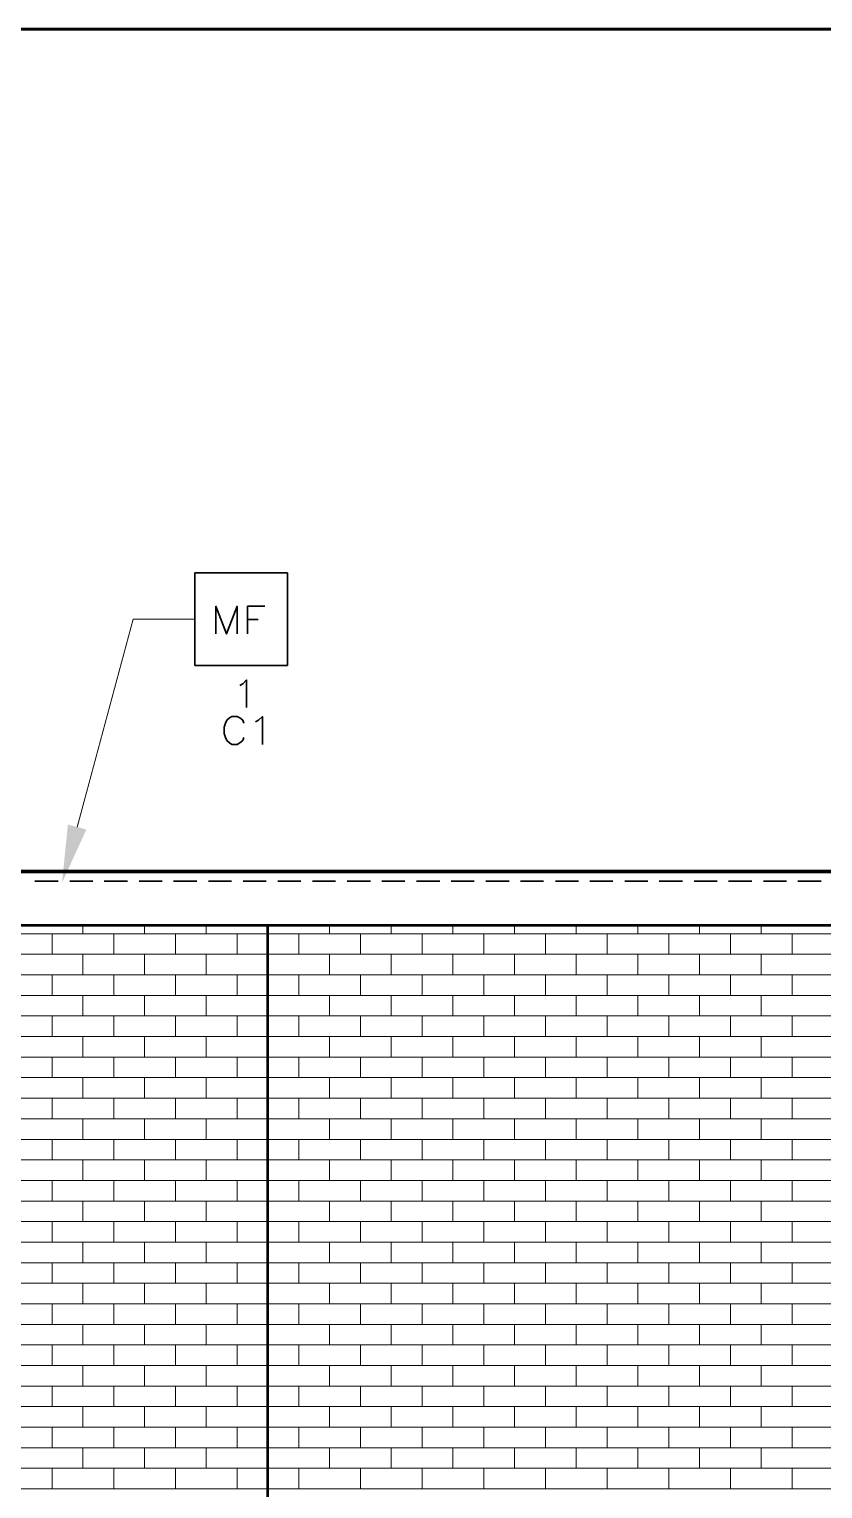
# Model space of a CAD drawing. Header units: inches. Extents: x 5 to 516, y -193 to 129.
# Drawn here: x 108.06 to 116.64, y -53.06 to -37.28 of the extents above; entities that cross this region are included whole.
import ezdxf

# ---------------------------------------------------------------- set-up
doc = ezdxf.new("R2010")
doc.units = ezdxf.units.IN
doc.header["$MEASUREMENT"] = 0
for name, color, linetype in [('Highlight', 210, 'Continuous'), ('PDF4_Geometry', 7, 'Continuous'), ('PDF4_Solid Fills', 7, 'Continuous')]:
    doc.layers.add(name, color=color, linetype=linetype)

msp = doc.modelspace()

# ---------------------------------------------------------------- linework, layer by layer
at = {"layer": 'Highlight'}
msp.add_line((72.5587536, -46.9696498), (133.673458, -46.9696498), dxfattribs=at)
at = {"layer": 'PDF4_Geometry', "lineweight": 60}
msp.add_lwpolyline([(147.8887598, -127.2829903), (147.8887598, -37.2829831), (12.888749, -37.2829831), (12.888749, -127.2829903)], dxfattribs=at)
at = {"layer": 'PDF4_Geometry', "lineweight": 35}
msp.add_lwpolyline([(109.8520915, -44.1596452), (109.8520915, -43.1596451), (110.8520916, -43.1596451), (110.8520916, -44.1596452)], close=True, dxfattribs=at)
for points in [[(110.0787558, -43.8196454), (110.0787558, -43.5196454), (110.1920891, -43.8196454), (110.3087558, -43.5196454), (110.3087558, -43.8196454)], [(110.4220887, -43.8196454), (110.4220887, -43.5196454), (110.6087554, -43.5196454)], [(110.4220887, -43.6629818), (110.5354221, -43.6629818)], [(110.3387554, -44.3763132), (110.3687554, -44.3596466), (110.4087554, -44.3163132), (110.4087554, -44.6163133)], [(110.3820904, -44.7829837), (110.368757, -44.7529837), (110.338757, -44.7263171), (110.308757, -44.7129837), (110.2520903, -44.7129837), (110.2254237, -44.7263171), (110.1954237, -44.7529837), (110.1820903, -44.7829837), (110.168757, -44.8263171), (110.168757, -44.8963171), (110.1820903, -44.9396504), (110.1954237, -44.9696504), (110.2254237, -44.9963171), (110.2520903, -45.0129838), (110.308757, -45.0129838), (110.338757, -44.9963171), (110.368757, -44.9696504), (110.3820904, -44.9396504)], [(110.5087553, -44.769651), (110.5387553, -44.7529843), (110.5820886, -44.7129843), (110.5820886, -45.0129843)], [(108.1220906, -46.4929787), (108.3720906, -46.4929787)], [(108.4987555, -46.4929787), (108.7487555, -46.4929787)], [(108.8720906, -46.4929787), (109.1220907, -46.4929787)], [(109.2487556, -46.4929787), (109.4987556, -46.4929787)], [(109.6220907, -46.4929787), (109.8720907, -46.4929787)], [(109.9987556, -46.4929787), (110.2487557, -46.4929787)], [(110.3720908, -46.4929787), (110.6220908, -46.4929787)], [(110.7487557, -46.4929787), (110.9987557, -46.4929787)], [(111.1220908, -46.4929787), (111.3720908, -46.4929787)], [(111.4987558, -46.4929787), (111.7487558, -46.4929787)], [(111.8720909, -46.4929787), (112.1220909, -46.4929787)], [(112.2487558, -46.4929787), (112.4987558, -46.4929787)], [(112.6220909, -46.4929787), (112.872091, -46.4929787)], [(112.9987559, -46.4929787), (113.2487559, -46.4929787)], [(113.372091, -46.4929787), (113.622091, -46.4929787)], [(113.7487559, -46.4929787), (113.998756, -46.4929787)], [(114.1220911, -46.4929787), (114.3720911, -46.4929787)], [(114.498756, -46.4929787), (114.748756, -46.4929787)], [(114.8720911, -46.4929787), (115.1220911, -46.4929787)], [(115.2487561, -46.4929787), (115.4987561, -46.4929787)], [(115.6220912, -46.4929787), (115.8720912, -46.4929787)], [(115.9987561, -46.4929787), (116.2487561, -46.4929787)], [(116.3720912, -46.4929787), (116.6220913, -46.4929787)]]:
    msp.add_lwpolyline(points, dxfattribs=at)
at = {"layer": 'PDF4_Geometry', "lineweight": 15}
for points in [[(108.5787557, -45.9063155), (109.1854224, -43.6596487), (109.8520891, -43.6596487)], [(108.6420898, -47.0596495), (108.6420898, -46.9696495)], [(109.3087565, -47.0596495), (109.3087565, -46.9696495)], [(109.9754233, -47.0596495), (109.9754233, -46.9696495)], [(110.64209, -47.0596495), (110.64209, -46.9696495)], [(111.3087567, -47.0596495), (111.3087567, -46.9696495)], [(111.9754234, -47.0596495), (111.9754234, -46.9696495)], [(112.6420901, -47.0596495), (112.6420901, -46.9696495)], [(113.3087569, -47.0596495), (113.3087569, -46.9696495)], [(113.9754236, -47.0596495), (113.9754236, -46.9696495)], [(114.6420903, -47.0596495), (114.6420903, -46.9696495)], [(115.308757, -47.0596495), (115.308757, -46.9696495)], [(115.9754237, -47.0596495), (115.9754237, -46.9696495)], [(125.6454244, -47.0596495), (110.64209, -47.0596495), (100.9754225, -47.0596495)], [(108.3087565, -47.2796474), (108.3087565, -47.0596473)], [(108.9754232, -47.2796474), (108.9754232, -47.0596473)], [(109.6420899, -47.2796474), (109.6420899, -47.0596473)], [(110.3087566, -47.2796474), (110.3087566, -47.0596473)], [(110.9754233, -47.2796474), (110.9754233, -47.0596473)], [(111.6420901, -47.2796474), (111.6420901, -47.0596473)], [(112.3087568, -47.2796474), (112.3087568, -47.0596473)], [(112.9754235, -47.2796474), (112.9754235, -47.0596473)], [(113.6420902, -47.2796474), (113.6420902, -47.0596473)], [(114.3087569, -47.2796474), (114.3087569, -47.0596473)], [(114.9754237, -47.2796474), (114.9754237, -47.0596473)], [(115.6420904, -47.2796474), (115.6420904, -47.0596473)], [(116.3087571, -47.2796474), (116.3087571, -47.0596473)], [(125.6454244, -47.2796474), (110.64209, -47.2796474), (100.9754225, -47.2796474)], [(108.6420898, -47.5029818), (108.6420898, -47.2796484)], [(109.3087565, -47.5029818), (109.3087565, -47.2796484)], [(109.9754233, -47.5029818), (109.9754233, -47.2796484)], [(110.64209, -47.5029818), (110.64209, -47.2796484)], [(111.3087567, -47.5029818), (111.3087567, -47.2796484)], [(111.9754234, -47.5029818), (111.9754234, -47.2796484)], [(112.6420901, -47.5029818), (112.6420901, -47.2796484)], [(113.3087569, -47.5029818), (113.3087569, -47.2796484)], [(113.9754236, -47.5029818), (113.9754236, -47.2796484)], [(114.6420903, -47.5029818), (114.6420903, -47.2796484)], [(115.308757, -47.5029818), (115.308757, -47.2796484)], [(115.9754237, -47.5029818), (115.9754237, -47.2796484)], [(125.6454244, -47.5029818), (110.64209, -47.5029818), (100.9754225, -47.5029818)], [(108.3087565, -47.7263162), (108.3087565, -47.5029829)], [(108.9754232, -47.7263162), (108.9754232, -47.5029829)], [(109.6420899, -47.7263162), (109.6420899, -47.5029829)], [(110.3087566, -47.7263162), (110.3087566, -47.5029829)], [(110.9754233, -47.7263162), (110.9754233, -47.5029829)], [(111.6420901, -47.7263162), (111.6420901, -47.5029829)], [(112.3087568, -47.7263162), (112.3087568, -47.5029829)], [(112.9754235, -47.7263162), (112.9754235, -47.5029829)], [(113.6420902, -47.7263162), (113.6420902, -47.5029829)], [(114.3087569, -47.7263162), (114.3087569, -47.5029829)], [(114.9754237, -47.7263162), (114.9754237, -47.5029829)], [(115.6420904, -47.7263162), (115.6420904, -47.5029829)], [(116.3087571, -47.7263162), (116.3087571, -47.5029829)], [(125.6454244, -47.7263162), (110.64209, -47.7263162), (100.9754225, -47.7263162)], [(108.6420898, -47.9463141), (108.6420898, -47.7263141)], [(109.3087565, -47.9463141), (109.3087565, -47.7263141)], [(109.9754233, -47.9463141), (109.9754233, -47.7263141)], [(110.64209, -47.9463141), (110.64209, -47.7263141)], [(111.3087567, -47.9463141), (111.3087567, -47.7263141)], [(111.9754234, -47.9463141), (111.9754234, -47.7263141)], [(112.6420901, -47.9463141), (112.6420901, -47.7263141)], [(113.3087569, -47.9463141), (113.3087569, -47.7263141)], [(113.9754236, -47.9463141), (113.9754236, -47.7263141)], [(114.6420903, -47.9463141), (114.6420903, -47.7263141)], [(115.308757, -47.9463141), (115.308757, -47.7263141)], [(115.9754237, -47.9463141), (115.9754237, -47.7263141)], [(125.6454244, -47.9463141), (110.64209, -47.9463141), (100.9754225, -47.9463141)], [(108.3087565, -48.1696485), (108.3087565, -47.9463152)], [(108.9754232, -48.1696485), (108.9754232, -47.9463152)], [(109.6420899, -48.1696485), (109.6420899, -47.9463152)], [(110.3087566, -48.1696485), (110.3087566, -47.9463152)], [(110.9754233, -48.1696485), (110.9754233, -47.9463152)], [(111.6420901, -48.1696485), (111.6420901, -47.9463152)], [(112.3087568, -48.1696485), (112.3087568, -47.9463152)], [(112.9754235, -48.1696485), (112.9754235, -47.9463152)], [(113.6420902, -48.1696485), (113.6420902, -47.9463152)], [(114.3087569, -48.1696485), (114.3087569, -47.9463152)], [(114.9754237, -48.1696485), (114.9754237, -47.9463152)], [(115.6420904, -48.1696485), (115.6420904, -47.9463152)], [(116.3087571, -48.1696485), (116.3087571, -47.9463152)], [(125.6454244, -48.1696485), (110.64209, -48.1696485), (100.9754225, -48.1696485)], [(108.6420898, -48.3929829), (108.6420898, -48.1696496)], [(109.3087565, -48.3929829), (109.3087565, -48.1696496)], [(109.9754233, -48.3929829), (109.9754233, -48.1696496)], [(110.64209, -48.3929829), (110.64209, -48.1696496)], [(111.3087567, -48.3929829), (111.3087567, -48.1696496)], [(111.9754234, -48.3929829), (111.9754234, -48.1696496)], [(112.6420901, -48.3929829), (112.6420901, -48.1696496)], [(113.3087569, -48.3929829), (113.3087569, -48.1696496)], [(113.9754236, -48.3929829), (113.9754236, -48.1696496)], [(114.6420903, -48.3929829), (114.6420903, -48.1696496)], [(115.308757, -48.3929829), (115.308757, -48.1696496)], [(115.9754237, -48.3929829), (115.9754237, -48.1696496)], [(125.6454244, -48.3929829), (110.64209, -48.3929829), (100.9754225, -48.3929829)], [(108.3087565, -48.6129808), (108.3087565, -48.3929808)], [(108.9754232, -48.6129808), (108.9754232, -48.3929808)], [(109.6420899, -48.6129808), (109.6420899, -48.3929808)], [(110.3087566, -48.6129808), (110.3087566, -48.3929808)], [(110.9754233, -48.6129808), (110.9754233, -48.3929808)], [(111.6420901, -48.6129808), (111.6420901, -48.3929808)], [(112.3087568, -48.6129808), (112.3087568, -48.3929808)], [(112.9754235, -48.6129808), (112.9754235, -48.3929808)], [(113.6420902, -48.6129808), (113.6420902, -48.3929808)], [(114.3087569, -48.6129808), (114.3087569, -48.3929808)], [(114.9754237, -48.6129808), (114.9754237, -48.3929808)], [(115.6420904, -48.6129808), (115.6420904, -48.3929808)], [(116.3087571, -48.6129808), (116.3087571, -48.3929808)], [(125.6454244, -48.6129808), (110.64209, -48.6129808), (100.9754225, -48.6129808)], [(108.6420898, -48.8363152), (108.6420898, -48.6129819)], [(109.3087565, -48.8363152), (109.3087565, -48.6129819)], [(109.9754233, -48.8363152), (109.9754233, -48.6129819)], [(110.64209, -48.8363152), (110.64209, -48.6129819)], [(111.3087567, -48.8363152), (111.3087567, -48.6129819)], [(111.9754234, -48.8363152), (111.9754234, -48.6129819)], [(112.6420901, -48.8363152), (112.6420901, -48.6129819)], [(113.3087569, -48.8363152), (113.3087569, -48.6129819)], [(113.9754236, -48.8363152), (113.9754236, -48.6129819)], [(114.6420903, -48.8363152), (114.6420903, -48.6129819)], [(115.308757, -48.8363152), (115.308757, -48.6129819)], [(115.9754237, -48.8363152), (115.9754237, -48.6129819)], [(125.6454244, -48.8363152), (110.64209, -48.8363152), (100.9754225, -48.8363152)], [(108.3087565, -49.0596497), (108.3087565, -48.8363163)], [(108.9754232, -49.0596497), (108.9754232, -48.8363163)], [(109.6420899, -49.0596497), (109.6420899, -48.8363163)], [(110.3087566, -49.0596497), (110.3087566, -48.8363163)], [(110.9754233, -49.0596497), (110.9754233, -48.8363163)], [(111.6420901, -49.0596497), (111.6420901, -48.8363163)], [(112.3087568, -49.0596497), (112.3087568, -48.8363163)], [(112.9754235, -49.0596497), (112.9754235, -48.8363163)], [(113.6420902, -49.0596497), (113.6420902, -48.8363163)], [(114.3087569, -49.0596497), (114.3087569, -48.8363163)], [(114.9754237, -49.0596497), (114.9754237, -48.8363163)], [(115.6420904, -49.0596497), (115.6420904, -48.8363163)], [(116.3087571, -49.0596497), (116.3087571, -48.8363163)], [(125.6454244, -49.0596497), (110.64209, -49.0596497), (100.9754225, -49.0596497)], [(108.6420898, -49.2829841), (108.6420898, -49.0596508)], [(109.3087565, -49.2829841), (109.3087565, -49.0596508)], [(109.9754233, -49.2829841), (109.9754233, -49.0596508)], [(110.64209, -49.2829841), (110.64209, -49.0596508)], [(111.3087567, -49.2829841), (111.3087567, -49.0596508)], [(111.9754234, -49.2829841), (111.9754234, -49.0596508)], [(112.6420901, -49.2829841), (112.6420901, -49.0596508)], [(113.3087569, -49.2829841), (113.3087569, -49.0596508)], [(113.9754236, -49.2829841), (113.9754236, -49.0596508)], [(114.6420903, -49.2829841), (114.6420903, -49.0596508)], [(115.308757, -49.2829841), (115.308757, -49.0596508)], [(115.9754237, -49.2829841), (115.9754237, -49.0596508)], [(125.6454244, -49.2829841), (110.64209, -49.2829841), (100.9754225, -49.2829841)], [(108.3087565, -49.5029819), (108.3087565, -49.2829819)], [(108.9754232, -49.5029819), (108.9754232, -49.2829819)], [(109.6420899, -49.5029819), (109.6420899, -49.2829819)], [(110.3087566, -49.5029819), (110.3087566, -49.2829819)], [(110.9754233, -49.5029819), (110.9754233, -49.2829819)], [(111.6420901, -49.5029819), (111.6420901, -49.2829819)], [(112.3087568, -49.5029819), (112.3087568, -49.2829819)], [(112.9754235, -49.5029819), (112.9754235, -49.2829819)], [(113.6420902, -49.5029819), (113.6420902, -49.2829819)], [(114.3087569, -49.5029819), (114.3087569, -49.2829819)], [(114.9754237, -49.5029819), (114.9754237, -49.2829819)], [(115.6420904, -49.5029819), (115.6420904, -49.2829819)], [(116.3087571, -49.5029819), (116.3087571, -49.2829819)], [(125.6454244, -49.5029819), (110.64209, -49.5029819), (100.9754225, -49.5029819)], [(108.6420898, -49.7263164), (108.6420898, -49.502983)], [(109.3087565, -49.7263164), (109.3087565, -49.502983)], [(109.9754233, -49.7263164), (109.9754233, -49.502983)], [(110.64209, -49.7263164), (110.64209, -49.502983)], [(111.3087567, -49.7263164), (111.3087567, -49.502983)], [(111.9754234, -49.7263164), (111.9754234, -49.502983)], [(112.6420901, -49.7263164), (112.6420901, -49.502983)], [(113.3087569, -49.7263164), (113.3087569, -49.502983)], [(113.9754236, -49.7263164), (113.9754236, -49.502983)], [(114.6420903, -49.7263164), (114.6420903, -49.502983)], [(115.308757, -49.7263164), (115.308757, -49.502983)], [(115.9754237, -49.7263164), (115.9754237, -49.502983)], [(125.6454244, -49.7263164), (110.64209, -49.7263164), (100.9754225, -49.7263164)], [(108.3087565, -49.9496508), (108.3087565, -49.7263175)], [(108.9754232, -49.9496508), (108.9754232, -49.7263175)], [(109.6420899, -49.9496508), (109.6420899, -49.7263175)], [(110.3087566, -49.9496508), (110.3087566, -49.7263175)], [(110.9754233, -49.9496508), (110.9754233, -49.7263175)], [(111.6420901, -49.9496508), (111.6420901, -49.7263175)], [(112.3087568, -49.9496508), (112.3087568, -49.7263175)], [(112.9754235, -49.9496508), (112.9754235, -49.7263175)], [(113.6420902, -49.9496508), (113.6420902, -49.7263175)], [(114.3087569, -49.9496508), (114.3087569, -49.7263175)], [(114.9754237, -49.9496508), (114.9754237, -49.7263175)], [(115.6420904, -49.9496508), (115.6420904, -49.7263175)], [(116.3087571, -49.9496508), (116.3087571, -49.7263175)], [(125.6454244, -49.9496508), (110.64209, -49.9496508), (100.9754225, -49.9496508)], [(108.6420898, -50.1696487), (108.6420898, -49.9496487)], [(109.3087565, -50.1696487), (109.3087565, -49.9496487)], [(109.9754233, -50.1696487), (109.9754233, -49.9496487)], [(110.64209, -50.1696487), (110.64209, -49.9496487)], [(111.3087567, -50.1696487), (111.3087567, -49.9496487)], [(111.9754234, -50.1696487), (111.9754234, -49.9496487)], [(112.6420901, -50.1696487), (112.6420901, -49.9496487)], [(113.3087569, -50.1696487), (113.3087569, -49.9496487)], [(113.9754236, -50.1696487), (113.9754236, -49.9496487)], [(114.6420903, -50.1696487), (114.6420903, -49.9496487)], [(115.308757, -50.1696487), (115.308757, -49.9496487)], [(115.9754237, -50.1696487), (115.9754237, -49.9496487)], [(125.6454244, -50.1696487), (110.64209, -50.1696487), (100.9754225, -50.1696487)], [(108.3087565, -50.3929831), (108.3087565, -50.1696498)], [(108.9754232, -50.3929831), (108.9754232, -50.1696498)], [(109.6420899, -50.3929831), (109.6420899, -50.1696498)], [(110.3087566, -50.3929831), (110.3087566, -50.1696498)], [(110.9754233, -50.3929831), (110.9754233, -50.1696498)], [(111.6420901, -50.3929831), (111.6420901, -50.1696498)], [(112.3087568, -50.3929831), (112.3087568, -50.1696498)], [(112.9754235, -50.3929831), (112.9754235, -50.1696498)], [(113.6420902, -50.3929831), (113.6420902, -50.1696498)], [(114.3087569, -50.3929831), (114.3087569, -50.1696498)], [(114.9754237, -50.3929831), (114.9754237, -50.1696498)], [(115.6420904, -50.3929831), (115.6420904, -50.1696498)], [(116.3087571, -50.3929831), (116.3087571, -50.1696498)], [(125.6454244, -50.3929831), (110.64209, -50.3929831), (100.9754225, -50.3929831)], [(108.6420898, -50.6163175), (108.6420898, -50.3929842)], [(109.3087565, -50.6163175), (109.3087565, -50.3929842)], [(109.9754233, -50.6163175), (109.9754233, -50.3929842)], [(110.64209, -50.6163175), (110.64209, -50.3929842)], [(111.3087567, -50.6163175), (111.3087567, -50.3929842)], [(111.9754234, -50.6163175), (111.9754234, -50.3929842)], [(112.6420901, -50.6163175), (112.6420901, -50.3929842)], [(113.3087569, -50.6163175), (113.3087569, -50.3929842)], [(113.9754236, -50.6163175), (113.9754236, -50.3929842)], [(114.6420903, -50.6163175), (114.6420903, -50.3929842)], [(115.308757, -50.6163175), (115.308757, -50.3929842)], [(115.9754237, -50.6163175), (115.9754237, -50.3929842)], [(125.6454244, -50.6163175), (110.64209, -50.6163175), (100.9754225, -50.6163175)], [(108.3087565, -50.8363154), (108.3087565, -50.6163154)], [(108.9754232, -50.8363154), (108.9754232, -50.6163154)], [(109.6420899, -50.8363154), (109.6420899, -50.6163154)], [(110.3087566, -50.8363154), (110.3087566, -50.6163154)], [(110.9754233, -50.8363154), (110.9754233, -50.6163154)], [(111.6420901, -50.8363154), (111.6420901, -50.6163154)], [(112.3087568, -50.8363154), (112.3087568, -50.6163154)], [(112.9754235, -50.8363154), (112.9754235, -50.6163154)], [(113.6420902, -50.8363154), (113.6420902, -50.6163154)], [(114.3087569, -50.8363154), (114.3087569, -50.6163154)], [(114.9754237, -50.8363154), (114.9754237, -50.6163154)], [(115.6420904, -50.8363154), (115.6420904, -50.6163154)], [(116.3087571, -50.8363154), (116.3087571, -50.6163154)], [(125.6454244, -50.8363154), (110.64209, -50.8363154), (100.9754225, -50.8363154)], [(108.6420898, -51.0596498), (108.6420898, -50.8363165)], [(109.3087565, -51.0596498), (109.3087565, -50.8363165)], [(109.9754233, -51.0596498), (109.9754233, -50.8363165)], [(110.64209, -51.0596498), (110.64209, -50.8363165)], [(111.3087567, -51.0596498), (111.3087567, -50.8363165)], [(111.9754234, -51.0596498), (111.9754234, -50.8363165)], [(112.6420901, -51.0596498), (112.6420901, -50.8363165)], [(113.3087569, -51.0596498), (113.3087569, -50.8363165)], [(113.9754236, -51.0596498), (113.9754236, -50.8363165)], [(114.6420903, -51.0596498), (114.6420903, -50.8363165)], [(115.308757, -51.0596498), (115.308757, -50.8363165)], [(115.9754237, -51.0596498), (115.9754237, -50.8363165)], [(125.6454244, -51.0596498), (110.64209, -51.0596498), (100.9754225, -51.0596498)], [(108.3087565, -51.2829843), (108.3087565, -51.0596509)], [(108.9754232, -51.2829843), (108.9754232, -51.0596509)], [(109.6420899, -51.2829843), (109.6420899, -51.0596509)], [(110.3087566, -51.2829843), (110.3087566, -51.0596509)], [(110.9754233, -51.2829843), (110.9754233, -51.0596509)], [(111.6420901, -51.2829843), (111.6420901, -51.0596509)], [(112.3087568, -51.2829843), (112.3087568, -51.0596509)], [(112.9754235, -51.2829843), (112.9754235, -51.0596509)], [(113.6420902, -51.2829843), (113.6420902, -51.0596509)], [(114.3087569, -51.2829843), (114.3087569, -51.0596509)], [(114.9754237, -51.2829843), (114.9754237, -51.0596509)], [(115.6420904, -51.2829843), (115.6420904, -51.0596509)], [(116.3087571, -51.2829843), (116.3087571, -51.0596509)], [(125.6454244, -51.2829843), (110.64209, -51.2829843), (100.9754225, -51.2829843)], [(108.6420898, -51.5029821), (108.6420898, -51.2829821)], [(109.3087565, -51.5029821), (109.3087565, -51.2829821)], [(109.9754233, -51.5029821), (109.9754233, -51.2829821)], [(110.64209, -51.5029821), (110.64209, -51.2829821)], [(111.3087567, -51.5029821), (111.3087567, -51.2829821)], [(111.9754234, -51.5029821), (111.9754234, -51.2829821)], [(112.6420901, -51.5029821), (112.6420901, -51.2829821)], [(113.3087569, -51.5029821), (113.3087569, -51.2829821)], [(113.9754236, -51.5029821), (113.9754236, -51.2829821)], [(114.6420903, -51.5029821), (114.6420903, -51.2829821)], [(115.308757, -51.5029821), (115.308757, -51.2829821)], [(115.9754237, -51.5029821), (115.9754237, -51.2829821)], [(125.6454244, -51.5029821), (110.64209, -51.5029821), (100.9754225, -51.5029821)], [(108.3087565, -51.7263165), (108.3087565, -51.5029832)], [(108.9754232, -51.7263165), (108.9754232, -51.5029832)], [(109.6420899, -51.7263165), (109.6420899, -51.5029832)], [(110.3087566, -51.7263165), (110.3087566, -51.5029832)], [(110.9754233, -51.7263165), (110.9754233, -51.5029832)], [(111.6420901, -51.7263165), (111.6420901, -51.5029832)], [(112.3087568, -51.7263165), (112.3087568, -51.5029832)], [(112.9754235, -51.7263165), (112.9754235, -51.5029832)], [(113.6420902, -51.7263165), (113.6420902, -51.5029832)], [(114.3087569, -51.7263165), (114.3087569, -51.5029832)], [(114.9754237, -51.7263165), (114.9754237, -51.5029832)], [(115.6420904, -51.7263165), (115.6420904, -51.5029832)], [(116.3087571, -51.7263165), (116.3087571, -51.5029832)], [(125.6454244, -51.7263165), (110.64209, -51.7263165), (100.9754225, -51.7263165)], [(108.6420898, -51.949651), (108.6420898, -51.7263176)], [(109.3087565, -51.949651), (109.3087565, -51.7263176)], [(109.9754233, -51.949651), (109.9754233, -51.7263176)], [(110.64209, -51.949651), (110.64209, -51.7263176)], [(111.3087567, -51.949651), (111.3087567, -51.7263176)], [(111.9754234, -51.949651), (111.9754234, -51.7263176)], [(112.6420901, -51.949651), (112.6420901, -51.7263176)], [(113.3087569, -51.949651), (113.3087569, -51.7263176)], [(113.9754236, -51.949651), (113.9754236, -51.7263176)], [(114.6420903, -51.949651), (114.6420903, -51.7263176)], [(115.308757, -51.949651), (115.308757, -51.7263176)], [(115.9754237, -51.949651), (115.9754237, -51.7263176)], [(125.6454244, -51.949651), (110.64209, -51.949651), (100.9754225, -51.949651)], [(108.3087565, -52.1696488), (108.3087565, -51.9496488)], [(108.9754232, -52.1696488), (108.9754232, -51.9496488)], [(109.6420899, -52.1696488), (109.6420899, -51.9496488)], [(110.3087566, -52.1696488), (110.3087566, -51.9496488)], [(110.9754233, -52.1696488), (110.9754233, -51.9496488)], [(111.6420901, -52.1696488), (111.6420901, -51.9496488)], [(112.3087568, -52.1696488), (112.3087568, -51.9496488)], [(112.9754235, -52.1696488), (112.9754235, -51.9496488)], [(113.6420902, -52.1696488), (113.6420902, -51.9496488)], [(114.3087569, -52.1696488), (114.3087569, -51.9496488)], [(114.9754237, -52.1696488), (114.9754237, -51.9496488)], [(115.6420904, -52.1696488), (115.6420904, -51.9496488)], [(116.3087571, -52.1696488), (116.3087571, -51.9496488)], [(125.6454244, -52.1696488), (110.64209, -52.1696488), (100.9754225, -52.1696488)], [(108.6420898, -52.3929833), (108.6420898, -52.1696499)], [(109.3087565, -52.3929833), (109.3087565, -52.1696499)], [(109.9754233, -52.3929833), (109.9754233, -52.1696499)], [(110.64209, -52.3929833), (110.64209, -52.1696499)], [(111.3087567, -52.3929833), (111.3087567, -52.1696499)], [(111.9754234, -52.3929833), (111.9754234, -52.1696499)], [(112.6420901, -52.3929833), (112.6420901, -52.1696499)], [(113.3087569, -52.3929833), (113.3087569, -52.1696499)], [(113.9754236, -52.3929833), (113.9754236, -52.1696499)], [(114.6420903, -52.3929833), (114.6420903, -52.1696499)], [(115.308757, -52.3929833), (115.308757, -52.1696499)], [(115.9754237, -52.3929833), (115.9754237, -52.1696499)], [(125.6454244, -52.3929833), (110.64209, -52.3929833), (100.9754225, -52.3929833)], [(108.3087565, -52.6163177), (108.3087565, -52.3929844)], [(108.9754232, -52.6163177), (108.9754232, -52.3929844)], [(109.6420899, -52.6163177), (109.6420899, -52.3929844)], [(110.3087566, -52.6163177), (110.3087566, -52.3929844)], [(110.9754233, -52.6163177), (110.9754233, -52.3929844)], [(111.6420901, -52.6163177), (111.6420901, -52.3929844)], [(112.3087568, -52.6163177), (112.3087568, -52.3929844)], [(112.9754235, -52.6163177), (112.9754235, -52.3929844)], [(113.6420902, -52.6163177), (113.6420902, -52.3929844)], [(114.3087569, -52.6163177), (114.3087569, -52.3929844)], [(114.9754237, -52.6163177), (114.9754237, -52.3929844)], [(115.6420904, -52.6163177), (115.6420904, -52.3929844)], [(116.3087571, -52.6163177), (116.3087571, -52.3929844)], [(125.6454244, -52.6163177), (110.64209, -52.6163177), (100.9754225, -52.6163177)], [(108.6420898, -52.8363155), (108.6420898, -52.6163155)], [(109.3087565, -52.8363155), (109.3087565, -52.6163155)], [(109.9754233, -52.8363155), (109.9754233, -52.6163155)], [(110.64209, -52.8363155), (110.64209, -52.6163155)], [(111.3087567, -52.8363155), (111.3087567, -52.6163155)], [(111.9754234, -52.8363155), (111.9754234, -52.6163155)], [(112.6420901, -52.8363155), (112.6420901, -52.6163155)], [(113.3087569, -52.8363155), (113.3087569, -52.6163155)], [(113.9754236, -52.8363155), (113.9754236, -52.6163155)], [(114.6420903, -52.8363155), (114.6420903, -52.6163155)], [(115.308757, -52.8363155), (115.308757, -52.6163155)], [(115.9754237, -52.8363155), (115.9754237, -52.6163155)], [(125.6454244, -52.8363155), (110.64209, -52.8363155), (100.9754225, -52.8363155)], [(108.3087565, -53.05965), (108.3087565, -52.8363166)], [(108.9754232, -53.05965), (108.9754232, -52.8363166)], [(109.6420899, -53.05965), (109.6420899, -52.8363166)], [(110.3087566, -53.05965), (110.3087566, -52.8363166)], [(110.9754233, -53.05965), (110.9754233, -52.8363166)], [(111.6420901, -53.05965), (111.6420901, -52.8363166)], [(112.3087568, -53.05965), (112.3087568, -52.8363166)], [(112.9754235, -53.05965), (112.9754235, -52.8363166)], [(113.6420902, -53.05965), (113.6420902, -52.8363166)], [(114.3087569, -53.05965), (114.3087569, -52.8363166)], [(114.9754237, -53.05965), (114.9754237, -52.8363166)], [(115.6420904, -53.05965), (115.6420904, -52.8363166)], [(116.3087571, -53.05965), (116.3087571, -52.8363166)], [(125.6454244, -53.05965), (110.64209, -53.05965), (100.9754225, -53.05965)]]:
    msp.add_lwpolyline(points, dxfattribs=at)
at = {"layer": 'PDF4_Geometry', "lineweight": 70}
msp.add_lwpolyline([(128.1454246, -46.9696498), (128.1454246, -46.3863164), (91.3120883, -46.3863164)], dxfattribs=at)
at = {"layer": 'PDF4_Geometry', "lineweight": 50}
for points in [[(128.1454246, -46.9696498), (91.3120883, -46.9696498)], [(110.64209, -57.9496515), (110.64209, -46.9696506)]]:
    msp.add_lwpolyline(points, dxfattribs=at)
at = {"layer": 'PDF4_Solid Fills', "lineweight": 50, "transparency": 33554559}
msp.add_solid([(108.4787563, -45.87965), (108.415423, -46.50965), (108.6787563, -45.9329833)], dxfattribs=at)

doc.saveas('drawing.dxf')
